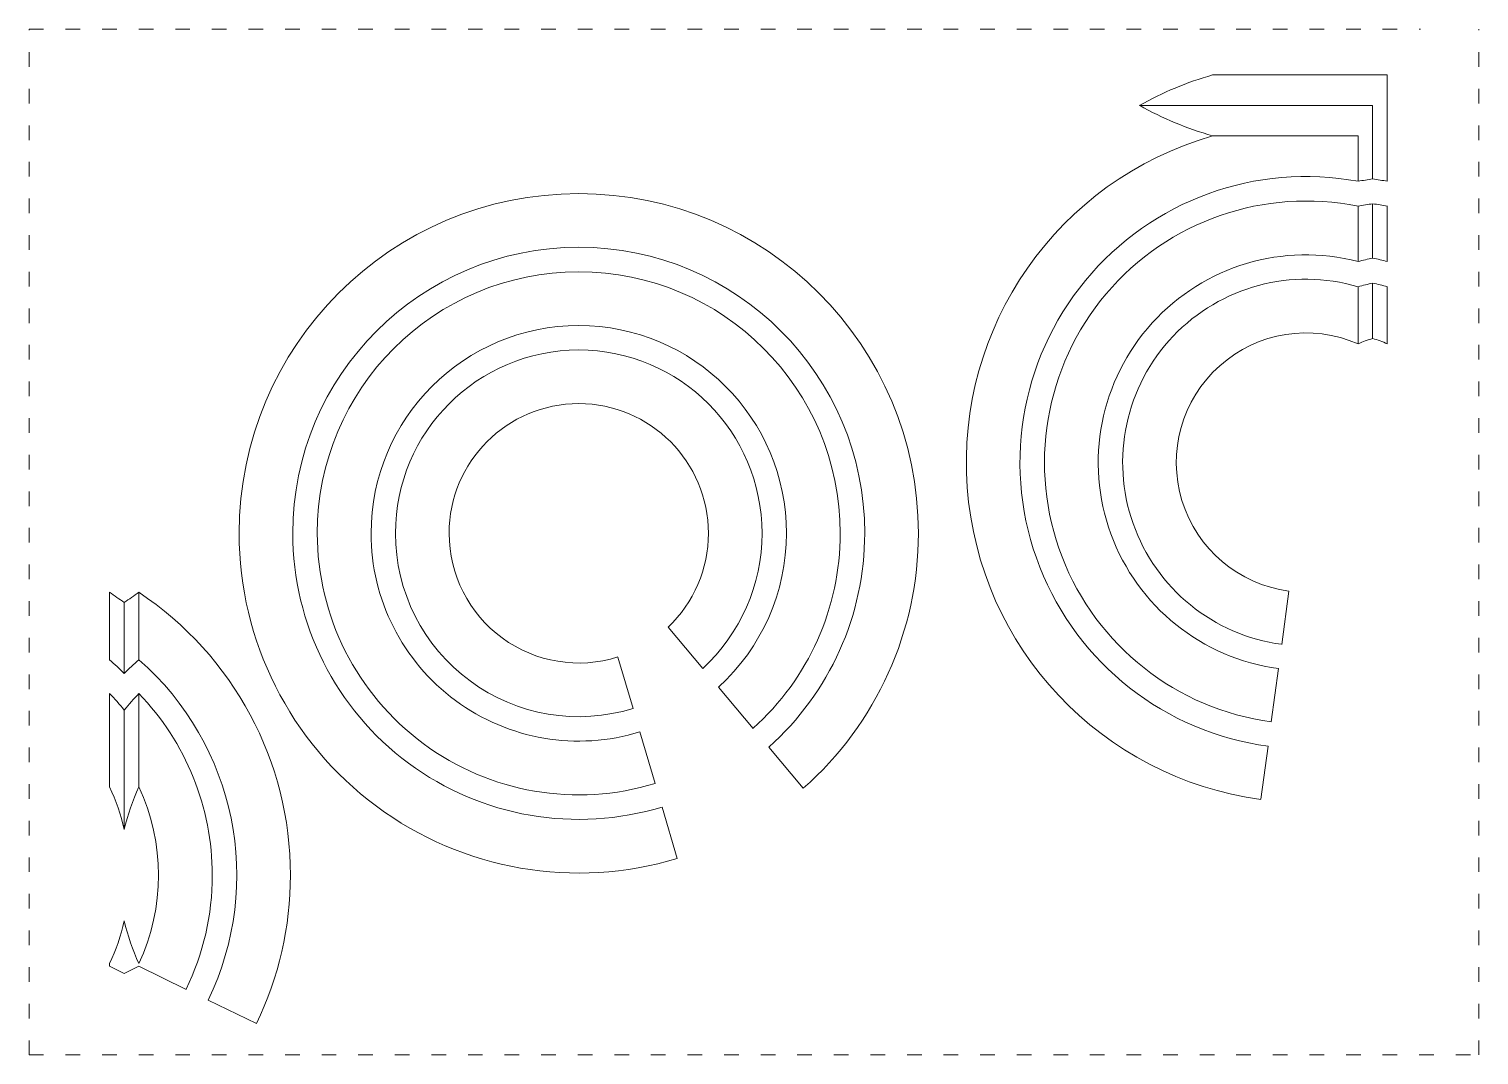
# Model space of a CAD drawing. Header units: millimetres. Extents: x 8959 to 10148, y -241 to 600.
import ezdxf

# ---------------------------------------------------------------- set-up
doc = ezdxf.new("R2010")
doc.units = ezdxf.units.MM
doc.linetypes.add('ACAD_ISO03W100', pattern=[30, 12, -18])
doc.layers.get('0').update_dxf_attribs({"color": 216, "linetype": 'ACAD_ISO03W100', "lineweight": 0, "true_color": 0x800080})
doc.layers.add('3 ... 1', color=1, linetype='Continuous', lineweight=0, true_color=0xff0000)

msp = doc.modelspace()

# ---------------------------------------------------------------- linework, layer by layer
for p, q in [((8959, 600), (10100, 600)), ((8959, -241), (8959, 600)), ((10148, -241), (10148, 600)), ((8959, -241), (10148, -241))]:
    msp.add_line(p, q)
at = {"layer": '3 ... 1'}
for p, q in [((9929.5, 562.4), (10072.8, 562.4)), ((10072.8, 475.2), (10072.8, 562.4)), ((9869.6, 537.4), (10060.8, 537.4)), ((10060.8, 477.1), (10060.8, 537.4)), ((9929.5, 512.4), (10048.8, 512.4)), ((10048.8, 475.2), (10048.8, 512.4)), ((10048.8, 409.5), (10048.8, 454.7)), ((10060.8, 412.2), (10060.8, 456.8)), ((10072.8, 409.5), (10072.8, 454.7)), ((10048.8, 342), (10048.8, 388.8)), ((10060.8, 346.4), (10060.8, 391.8)), ((10072.8, 342), (10072.8, 388.8)), ((9992, 139.2), (9986.2, 95.6)), ((9511.5, 75.8), (9483.2, 109.6)), ((9441.9, 85.2), (9454.3, 42.9)), ((9983.5, 75.8), (9977.7, 32.1)), ((9552.7, 26.7), (9524.4, 60.5)), ((9460, 23.8), (9472.4, -18.5)), ((9975, 12.2), (9969.2, -31.4)), ((9593.9, -22.4), (9565.6, 11.3)), ((9478.1, -37.8), (9490.5, -80))]:
    msp.add_line(p, q, dxfattribs=at)
at = {"layer": '3 ... 1', "lineweight": 13}
for p, q in [((9025.1, 138.3), (9025.1, 83)), ((9049.1, 83), (9049.1, 138.3)), ((9037.1, 129.8), (9037.1, 71.7)), ((9025.1, 55.3), (9025.1, -21.3)), ((9049.1, -21.3), (9049.1, 55.3)), ((9037.1, 41.8), (9037.1, -56.3)), ((9025.1, -168.2), (9025.1, -166.1)), ((9037.1, -174.1), (9025.1, -168.2)), ((9037.1, -174.1), (9049.1, -168.2)), ((9087.9, -187.2), (9049.1, -168.2)), ((9145.5, -215.3), (9105.9, -196))]:
    msp.add_line(p, q, dxfattribs=at)
at = {"layer": '3 ... 1'}
for centre, radius, start, end in [((10006.1, 294.6), 278.5, 105.9662, 119.347), ((10006.1, 780.2), 278.5, 240.653, 254.0338), ((10006.1, 244.6), 278.5, 105.9662, 262.3937), ((10006.1, 244.6), 234.5, 79.4921, 262.3937), ((10091.6, 244.6), 234.5, 97.5385, 100.5079), ((10030.1, 244.6), 234.5, 79.4921, 82.4615), ((9409.8, 186.6), 278.5, 0, 180), ((10006.1, 244.6), 214.4, 78.496, 262.3937), ((10091.6, 244.6), 214.4, 98.2486, 101.504), ((10030.1, 244.6), 214.4, 78.496, 81.7514), ((9409.8, 186.6), 234.5, 0, 180), ((10006.1, 244.6), 170.3, 75.4619, 262.3937), ((10091.6, 244.6), 170.3, 100.4034, 104.5381), ((10030.1, 244.6), 170.3, 75.4619, 79.5966), ((9409.8, 186.6), 214.4, 0, 180), ((10006.1, 244.6), 150.3, 73.476, 262.3937), ((10091.6, 244.6), 150.3, 101.8061, 106.524), ((10030.1, 244.6), 150.3, 73.476, 78.1939), ((9409.8, 186.6), 170.3, 0, 180), ((10006.1, 244.6), 106.3, 66.2908, 262.3937), ((10091.6, 244.6), 106.3, 106.8133, 113.7092), ((10030.1, 244.6), 106.3, 66.2908, 73.1867), ((9409.8, 186.6), 150.3, 0, 180), ((9409.8, 186.6), 106.3, 0, 180), ((9409.8, 186.6), 278.5, 180, 286.8415), ((9409.8, 186.6), 234.5, 180, 286.9257), ((9409.8, 186.6), 214.4, 180, 286.9755), ((9409.8, 186.6), 170.3, 180, 287.126), ((9409.8, 186.6), 150.3, 180, 287.2234), ((9409.8, 186.6), 106.3, 180, 287.5667), ((9409.8, 186.6), 106.3, 313.6502, 0), ((9409.8, 186.6), 150.3, 312.574, 0), ((9409.8, 186.6), 170.3, 312.2688, 0), ((9409.8, 186.6), 214.4, 311.7974, 0), ((9409.8, 186.6), 234.5, 311.6415, 0), ((9409.8, 186.6), 278.5, 311.378, 0)]:
    msp.add_arc(centre, radius, start, end, dxfattribs=at)
at = {"layer": '3 ... 1', "lineweight": 13}
for centre, radius, start, end in [((8870.9, -93.7), 278.5, 53.3719, 56.3901), ((9203.3, -93.7), 278.5, 123.6099, 126.6281), ((8894.9, -93.7), 278.5, 0, 56.3901), ((8870.9, -93.7), 234.5, 44.877, 48.8948), ((9203.2, -93.7), 234.5, 131.1052, 135.123), ((8894.9, -93.7), 234.5, 334.1396, 48.8948), ((8870.9, -93.7), 214.4, 39.1898, 44.0207), ((9203.3, -93.7), 214.4, 135.9793, 140.8102), ((8894.9, -93.7), 214.4, 0, 44.0207), ((8870.9, -93.7), 170.3, 12.6987, 25.1641), ((9203.3, -93.7), 170.3, 154.8359, 167.3013), ((8894.9, -93.7), 170.3, 334.8359, 25.1641), ((8894.9, -93.7), 214.4, 334.1564, 0), ((8894.9, -93.7), 278.5, 334.1148, 0), ((8870.9, -93.7), 170.3, 334.8359, 347.3013), ((9203.3, -93.7), 170.3, 192.6987, 205.1641)]:
    msp.add_arc(centre, radius, start, end, dxfattribs=at)

doc.saveas('drawing.dxf')
